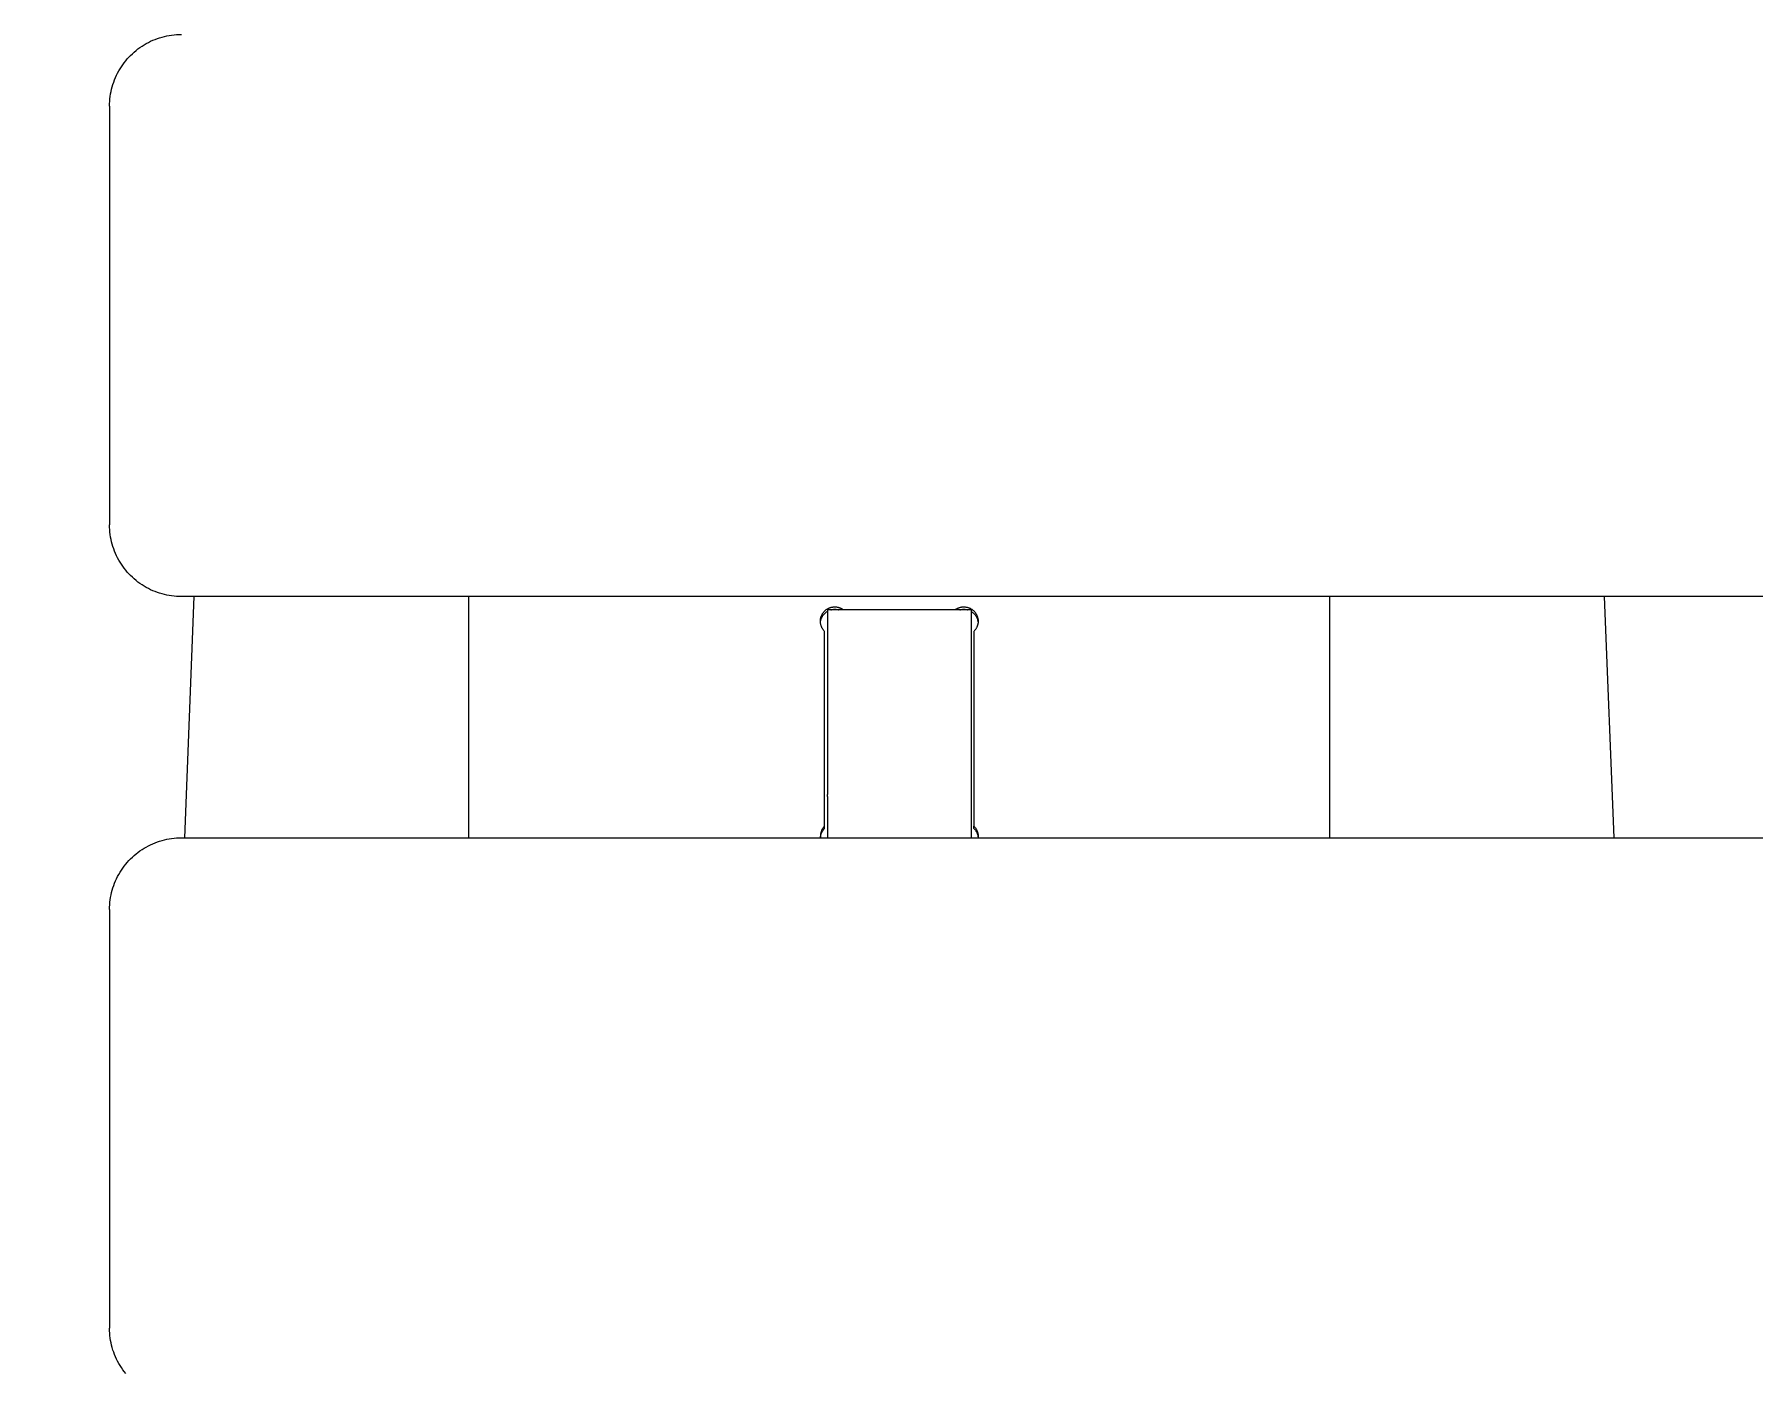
# Model space of a CAD drawing. Header units: inches. Extents: x -6 to 177, y -6 to 113.
# Drawn here: x 1.137 to 5.85, y 9.328 to 12.998 of the extents above; entities that cross this region are included whole.
import ezdxf

# ---------------------------------------------------------------- set-up
doc = ezdxf.new("R2010")
doc.units = ezdxf.units.IN
doc.layers.add('ZANO_R', color=7, linetype='Continuous', lineweight=0)
doc.layers.add('ZANO_W', color=1, linetype='Continuous', lineweight=0)
doc.styles.get("Standard").update_dxf_attribs({"font": 'arial.ttf'})
doc.dimstyles.new('amerykanie', dxfattribs={"dimtxt": 50, "dimasz": 50, "dimexe": 0.5, "dimexo": 0.5, "dimgap": 1, "dimtad": 1, "dimdec": 0, "dimzin": 0, "dimlunit": 5, "dimtxsty": 'Standard', "dimcen": 0.09, "dimclrd": 1, "dimclre": 1, "dimclrt": 1, "dimazin": 0, "dimtfac": 1, "dimtdec": 0, "dimtmove": 0, "dimatfit": 3, "dimfxl": 1, "dimtzin": 0, "dimarcsym": 1})

# ---------------------------------------------------------------- blocks, each defined once
blk = doc.blocks.new('*D367')
at = {"layer": 'ZANO_W', "color": 1, "lineweight": -2}
for p, q in [((1.0406, 28.1399), (-2.507, 28.1399)), ((-2.007, 27.1399), (-2.007, 1.4411)), ((1.0406, 0.4411), (-2.507, 0.4411))]:
    blk.add_line(p, q, dxfattribs=at)
at = {"layer": 'ZANO_W', "color": 1}
for points in [[(-1.8404, 27.1399), (-2.1737, 27.1399), (-2.007, 28.1399)], [(-2.1737, 1.4411), (-1.8404, 1.4411), (-2.007, 0.4411)]]:
    blk.add_solid(points, dxfattribs=at)
at = {"layer": 'ZANO_W', "color": 1, "insert": (-3.3473, 14.2905), "char_height": 1.625, "attachment_point": 5, "rotation": 90}
blk.add_mtext('27 11/16', dxfattribs=at)

msp = doc.modelspace()

# ---------------------------------------------------------------- linework, layer by layer
at = {"layer": 'ZANO_R'}
for p, q in [((1.42169, 12.95776), (1.42712, 12.96173)), ((1.42712, 12.96173), (1.43267, 12.96551)), ((1.43267, 12.96551), (1.43836, 12.9691)), ((1.43836, 12.9691), (1.44416, 12.97249)), ((1.44416, 12.97249), (1.45007, 12.97569)), ((1.45007, 12.97569), (1.4561, 12.97868)), ((1.4561, 12.97868), (1.46221, 12.98146)), ((1.46221, 12.98146), (1.46842, 12.98403)), ((1.46842, 12.98403), (1.47472, 12.98639)), ((1.47472, 12.98639), (1.48109, 12.98854)), ((1.48109, 12.98854), (1.48753, 12.99046)), ((1.48753, 12.99046), (1.49404, 12.99216)), ((1.49404, 12.99216), (1.50059, 12.99364)), ((1.50059, 12.99364), (1.5072, 12.9949)), ((1.5072, 12.9949), (1.51384, 12.99593)), ((1.51384, 12.99593), (1.52051, 12.99673)), ((1.52051, 12.99673), (1.52721, 12.9973)), ((1.52721, 12.9973), (1.53393, 12.99764)), ((1.53393, 12.99764), (1.54065, 12.99776)), ((1.37603, 12.90886), (1.37981, 12.91442)), ((1.37981, 12.91442), (1.38378, 12.91985)), ((1.38378, 12.91985), (1.38793, 12.92513)), ((1.38793, 12.92513), (1.39226, 12.93027)), ((1.39226, 12.93027), (1.39677, 12.93526)), ((1.39677, 12.93526), (1.40144, 12.9401)), ((1.40144, 12.9401), (1.40627, 12.94477)), ((1.40627, 12.94477), (1.41126, 12.94927)), ((1.41126, 12.94927), (1.41641, 12.9536)), ((1.41641, 12.9536), (1.42169, 12.95776)), ((1.353, 12.86045), (1.35515, 12.86682)), ((1.35515, 12.86682), (1.3575, 12.87311)), ((1.3575, 12.87311), (1.36008, 12.87932)), ((1.36008, 12.87932), (1.36286, 12.88544)), ((1.36286, 12.88544), (1.36585, 12.89146)), ((1.36585, 12.89146), (1.36904, 12.89738)), ((1.36904, 12.89738), (1.37244, 12.90318)), ((1.37244, 12.90318), (1.37603, 12.90886)), ((1.34424, 12.81433), (1.34481, 12.82102)), ((1.34481, 12.82102), (1.34561, 12.8277)), ((1.34561, 12.8277), (1.34664, 12.83434)), ((1.34664, 12.83434), (1.3479, 12.84094)), ((1.3479, 12.84094), (1.34938, 12.8475)), ((1.34938, 12.8475), (1.35108, 12.85401)), ((1.35108, 12.85401), (1.353, 12.86045)), ((1.34378, 12.80089), (1.34389, 12.80761)), ((1.34378, 12.80089), (1.34378, 11.69941)), ((1.34389, 12.80761), (1.34424, 12.81433)), ((1.34378, 11.69941), (1.34378, 11.65285)), ((1.34389, 11.64613), (1.34378, 11.65285)), ((1.34424, 11.63942), (1.34389, 11.64613)), ((1.34481, 11.63272), (1.34424, 11.63942)), ((1.34561, 11.62605), (1.34481, 11.63272)), ((1.34664, 11.6194), (1.34561, 11.62605)), ((1.3479, 11.6128), (1.34664, 11.6194)), ((1.34938, 11.60624), (1.3479, 11.6128)), ((1.35108, 11.59974), (1.34938, 11.60624)), ((1.353, 11.5933), (1.35108, 11.59974)), ((1.35515, 11.58693), (1.353, 11.5933)), ((1.3575, 11.58063), (1.35515, 11.58693)), ((1.36008, 11.57442), (1.3575, 11.58063)), ((1.36286, 11.5683), (1.36008, 11.57442)), ((1.36585, 11.56228), (1.36286, 11.5683)), ((1.36904, 11.55636), (1.36585, 11.56228)), ((1.37244, 11.55056), (1.36904, 11.55636)), ((1.37603, 11.54488), (1.37244, 11.55056)), ((1.37981, 11.53932), (1.37603, 11.54488)), ((1.38378, 11.5339), (1.37981, 11.53932)), ((1.38793, 11.52861), (1.38378, 11.5339)), ((1.39226, 11.52347), (1.38793, 11.52861)), ((1.39677, 11.51848), (1.39226, 11.52347)), ((1.40144, 11.51365), (1.39677, 11.51848)), ((1.40627, 11.50897), (1.40144, 11.51365)), ((1.41126, 11.50447), (1.40627, 11.50897)), ((1.41641, 11.50014), (1.41126, 11.50447)), ((1.42169, 11.49599), (1.41641, 11.50014)), ((1.42712, 11.49202), (1.42169, 11.49599)), ((1.43267, 11.48823), (1.42712, 11.49202)), ((1.43836, 11.48464), (1.43267, 11.48823)), ((1.44416, 11.48125), (1.43836, 11.48464)), ((1.45007, 11.47806), (1.44416, 11.48125)), ((1.4561, 11.47506), (1.45007, 11.47806)), ((1.46221, 11.47228), (1.4561, 11.47506)), ((1.46842, 11.46971), (1.46221, 11.47228)), ((1.47472, 11.46735), (1.46842, 11.46971)), ((1.48109, 11.46521), (1.47472, 11.46735)), ((1.48753, 11.46328), (1.48109, 11.46521)), ((1.49404, 11.46158), (1.48753, 11.46328)), ((1.50059, 11.4601), (1.49404, 11.46158)), ((1.5072, 11.45885), (1.50059, 11.4601)), ((1.51384, 11.45782), (1.5072, 11.45885)), ((1.52051, 11.45702), (1.51384, 11.45782)), ((1.52721, 11.45644), (1.52051, 11.45702)), ((1.53393, 11.4561), (1.52721, 11.45644)), ((1.54065, 11.45598), (1.53393, 11.4561)), ((13.11297, 11.45598), (1.54065, 11.45598)), ((1.55009, 10.79479), (1.57586, 11.45598)), ((2.32812, 11.45598), (2.32812, 10.79479)), ((4.69055, 10.79479), (4.69055, 11.45598)), ((5.44281, 11.45598), (5.46859, 10.79479)), ((3.29554, 11.40235), (3.29604, 11.40362)), ((3.29604, 11.40362), (3.29658, 11.40487)), ((3.29658, 11.40487), (3.29716, 11.4061)), ((3.29716, 11.4061), (3.29779, 11.40731)), ((3.29779, 11.40731), (3.29845, 11.4085)), ((3.29845, 11.4085), (3.29916, 11.40966)), ((3.29912, 11.40295), (3.29985, 11.40407)), ((3.29916, 11.40966), (3.29991, 11.4108)), ((3.29985, 11.40407), (3.30062, 11.40517)), ((3.29991, 11.4108), (3.30069, 11.41191)), ((3.30062, 11.40517), (3.30143, 11.40623)), ((3.30069, 11.41191), (3.30152, 11.41299)), ((3.30143, 11.40623), (3.30228, 11.40728)), ((3.30152, 11.41299), (3.30238, 11.41404)), ((3.30228, 11.40728), (3.30316, 11.40829)), ((3.30238, 11.41404), (3.30327, 11.41507)), ((3.30316, 11.40829), (3.30407, 11.40927)), ((3.30327, 11.41507), (3.3042, 11.41606)), ((3.30407, 11.40927), (3.30502, 11.41022)), ((3.3042, 11.41606), (3.30517, 11.41702)), ((3.30502, 11.41022), (3.30599, 11.41114)), ((3.30517, 11.41702), (3.30617, 11.41795)), ((3.30599, 11.41114), (3.307, 11.41202)), ((3.30617, 11.41795), (3.30719, 11.41884)), ((3.307, 11.41202), (3.30804, 11.41287)), ((3.30719, 11.41884), (3.30825, 11.41969)), ((3.30804, 11.41287), (3.30911, 11.41368)), ((3.30825, 11.41969), (3.30934, 11.42051)), ((3.30911, 11.41368), (3.3102, 11.41446)), ((3.30934, 11.42051), (3.31046, 11.42129)), ((3.3102, 11.41446), (3.31132, 11.41519)), ((3.31046, 11.42129), (3.3116, 11.42203)), ((3.31132, 11.41519), (3.31247, 11.41589)), ((3.3116, 11.42203), (3.31277, 11.42273)), ((3.31247, 11.41989), (3.31247, 11.41991)), ((3.31247, 11.41991), (3.31247, 11.41991)), ((3.31247, 11.41991), (3.31247, 11.41991)), ((3.31247, 11.41991), (3.31247, 11.41988)), ((3.70621, 11.41991), (3.31247, 11.41991)), ((3.31247, 11.41988), (3.31247, 11.41963)), ((3.31247, 11.41963), (3.31247, 11.41837)), ((3.31247, 11.41837), (3.31247, 11.41261)), ((3.31247, 11.41261), (3.31247, 11.38772)), ((3.31277, 11.42273), (3.31396, 11.42339)), ((3.31396, 11.42339), (3.31517, 11.424)), ((3.31517, 11.424), (3.3164, 11.42458)), ((3.3164, 11.42458), (3.31765, 11.42511)), ((3.31765, 11.42511), (3.31892, 11.4256)), ((3.31892, 11.4256), (3.32021, 11.42605)), ((3.32021, 11.42605), (3.32151, 11.42645)), ((3.32151, 11.42645), (3.32282, 11.4268)), ((3.32197, 11.41991), (3.32325, 11.42024)), ((3.32282, 11.4268), (3.32415, 11.42711)), ((3.32325, 11.42024), (3.32454, 11.42053)), ((3.32415, 11.42711), (3.32548, 11.42737)), ((3.32454, 11.42053), (3.32585, 11.42077)), ((3.32548, 11.42737), (3.32683, 11.42759)), ((3.32585, 11.42077), (3.32716, 11.42097)), ((3.32683, 11.42759), (3.32818, 11.42776)), ((3.32716, 11.42097), (3.32847, 11.42113)), ((3.32818, 11.42776), (3.32953, 11.42789)), ((3.32847, 11.42113), (3.32979, 11.42124)), ((3.32953, 11.42789), (3.33089, 11.42796)), ((3.32979, 11.42124), (3.33111, 11.4213)), ((3.33089, 11.42796), (3.33225, 11.42799)), ((3.33111, 11.4213), (3.33244, 11.42133)), ((3.33225, 11.42799), (3.33361, 11.42797)), ((3.33244, 11.42133), (3.33376, 11.4213)), ((3.33361, 11.42797), (3.33497, 11.42791)), ((3.33376, 11.4213), (3.33508, 11.42124)), ((3.33497, 11.42791), (3.33633, 11.4278)), ((3.33508, 11.42124), (3.3364, 11.42113)), ((3.33633, 11.4278), (3.33768, 11.42764)), ((3.3364, 11.42113), (3.33772, 11.42097)), ((3.33768, 11.42764), (3.33902, 11.42744)), ((3.33772, 11.42097), (3.33903, 11.42077)), ((3.33902, 11.42744), (3.34036, 11.42719)), ((3.33903, 11.42077), (3.34033, 11.42053)), ((3.34033, 11.42053), (3.34162, 11.42024)), ((3.34036, 11.42719), (3.34169, 11.42689)), ((3.34162, 11.42024), (3.3429, 11.41991)), ((3.34169, 11.42689), (3.34301, 11.42655)), ((3.34301, 11.42655), (3.34431, 11.42616)), ((3.34431, 11.42616), (3.3456, 11.42572)), ((3.3456, 11.42572), (3.34687, 11.42525)), ((3.34687, 11.42525), (3.34813, 11.42473)), ((3.34813, 11.42473), (3.34937, 11.42416)), ((3.34937, 11.42416), (3.35059, 11.42355)), ((3.35059, 11.42355), (3.35178, 11.42291)), ((3.35178, 11.42291), (3.35296, 11.42222)), ((3.35296, 11.42222), (3.3541, 11.42149)), ((3.3541, 11.42149), (3.35523, 11.42072)), ((3.35523, 11.42072), (3.35632, 11.41991)), ((3.66235, 11.41991), (3.66345, 11.42072)), ((3.66345, 11.42072), (3.66457, 11.42149)), ((3.66457, 11.42149), (3.66572, 11.42222)), ((3.66572, 11.42222), (3.66689, 11.42291)), ((3.66689, 11.42291), (3.66809, 11.42355)), ((3.66809, 11.42355), (3.66931, 11.42416)), ((3.66931, 11.42416), (3.67055, 11.42473)), ((3.67055, 11.42473), (3.6718, 11.42525)), ((3.6718, 11.42525), (3.67308, 11.42572)), ((3.67308, 11.42572), (3.67437, 11.42616)), ((3.67437, 11.42616), (3.67567, 11.42655)), ((3.67567, 11.42655), (3.67699, 11.42689)), ((3.67577, 11.41991), (3.67706, 11.42024)), ((3.67699, 11.42689), (3.67832, 11.42719)), ((3.67706, 11.42024), (3.67835, 11.42053)), ((3.67832, 11.42719), (3.67965, 11.42744)), ((3.67835, 11.42053), (3.67965, 11.42077)), ((3.67965, 11.42744), (3.681, 11.42764)), ((3.67965, 11.42077), (3.68096, 11.42097)), ((3.68096, 11.42097), (3.68227, 11.42113)), ((3.681, 11.42764), (3.68235, 11.4278)), ((3.68227, 11.42113), (3.68359, 11.42124)), ((3.68235, 11.4278), (3.68371, 11.42791)), ((3.68359, 11.42124), (3.68492, 11.4213)), ((3.68371, 11.42791), (3.68507, 11.42797)), ((3.68492, 11.4213), (3.68624, 11.42133)), ((3.68507, 11.42797), (3.68643, 11.42799)), ((3.68624, 11.42133), (3.68756, 11.4213)), ((3.68643, 11.42799), (3.68779, 11.42796)), ((3.68756, 11.4213), (3.68889, 11.42124)), ((3.68779, 11.42796), (3.68914, 11.42789)), ((3.68889, 11.42124), (3.69021, 11.42113)), ((3.68914, 11.42789), (3.6905, 11.42776)), ((3.69021, 11.42113), (3.69152, 11.42097)), ((3.6905, 11.42776), (3.69185, 11.42759)), ((3.69152, 11.42097), (3.69283, 11.42077)), ((3.69185, 11.42759), (3.69319, 11.42737)), ((3.69283, 11.42077), (3.69413, 11.42053)), ((3.69319, 11.42737), (3.69453, 11.42711)), ((3.69413, 11.42053), (3.69542, 11.42024)), ((3.69453, 11.42711), (3.69585, 11.4268)), ((3.69542, 11.42024), (3.69671, 11.41991)), ((3.69585, 11.4268), (3.69717, 11.42645)), ((3.69717, 11.42645), (3.69847, 11.42605)), ((3.69847, 11.42605), (3.69975, 11.4256)), ((3.69975, 11.4256), (3.70102, 11.42511)), ((3.70102, 11.42511), (3.70228, 11.42458)), ((3.70228, 11.42458), (3.70351, 11.424)), ((3.70351, 11.424), (3.70472, 11.42339)), ((3.70472, 11.42339), (3.70591, 11.42273)), ((3.70591, 11.42273), (3.70708, 11.42203)), ((3.70621, 11.41989), (3.70621, 11.41991)), ((3.70621, 11.41991), (3.70621, 11.41991)), ((3.70621, 11.41991), (3.70621, 11.41991)), ((3.70621, 11.41991), (3.70621, 11.41988)), ((3.70621, 11.41988), (3.70621, 11.41963)), ((3.70621, 11.41963), (3.70621, 11.41837)), ((3.70621, 11.41837), (3.70621, 11.41261)), ((3.70621, 11.41589), (3.70735, 11.41519)), ((3.70621, 11.41261), (3.70621, 11.38772)), ((3.70708, 11.42203), (3.70822, 11.42129)), ((3.70735, 11.41519), (3.70847, 11.41446)), ((3.70822, 11.42129), (3.70933, 11.42051)), ((3.70847, 11.41446), (3.70957, 11.41368)), ((3.70933, 11.42051), (3.71042, 11.41969)), ((3.70957, 11.41368), (3.71063, 11.41287)), ((3.71042, 11.41969), (3.71148, 11.41884)), ((3.71063, 11.41287), (3.71167, 11.41202)), ((3.71148, 11.41884), (3.71251, 11.41795)), ((3.71167, 11.41202), (3.71268, 11.41114)), ((3.71251, 11.41795), (3.71351, 11.41702)), ((3.71268, 11.41114), (3.71366, 11.41022)), ((3.71351, 11.41702), (3.71447, 11.41606)), ((3.71366, 11.41022), (3.71461, 11.40927)), ((3.71447, 11.41606), (3.7154, 11.41507)), ((3.71461, 11.40927), (3.71552, 11.40829)), ((3.7154, 11.41507), (3.7163, 11.41404)), ((3.71552, 11.40829), (3.7164, 11.40728)), ((3.7163, 11.41404), (3.71716, 11.41299)), ((3.7164, 11.40728), (3.71725, 11.40623)), ((3.71716, 11.41299), (3.71798, 11.41191)), ((3.71725, 11.40623), (3.71805, 11.40517)), ((3.71798, 11.41191), (3.71877, 11.4108)), ((3.71805, 11.40517), (3.71883, 11.40407)), ((3.71877, 11.4108), (3.71952, 11.40966)), ((3.71883, 11.40407), (3.71956, 11.40295)), ((3.71952, 11.40966), (3.72022, 11.4085)), ((3.72022, 11.4085), (3.72089, 11.40731)), ((3.72089, 11.40731), (3.72151, 11.4061)), ((3.72151, 11.4061), (3.7221, 11.40487)), ((3.7221, 11.40487), (3.72264, 11.40362)), ((3.72264, 11.40362), (3.72313, 11.40235)), ((3.29308, 11.38904), (3.29312, 11.3904)), ((3.29309, 11.38768), (3.29308, 11.38904)), ((3.29315, 11.38632), (3.29309, 11.38768)), ((3.29312, 11.3904), (3.2932, 11.39176)), ((3.29325, 11.38496), (3.29315, 11.38632)), ((3.2932, 11.39176), (3.29333, 11.39311)), ((3.2932, 11.38531), (3.29334, 11.38665)), ((3.2934, 11.38361), (3.29325, 11.38496)), ((3.29333, 11.39311), (3.29351, 11.39446)), ((3.29334, 11.38665), (3.29352, 11.38797)), ((3.2936, 11.38227), (3.2934, 11.38361)), ((3.29351, 11.39446), (3.29373, 11.3958)), ((3.29352, 11.38797), (3.29375, 11.3893)), ((3.29384, 11.38093), (3.2936, 11.38227)), ((3.29373, 11.3958), (3.29401, 11.39714)), ((3.29375, 11.3893), (3.29402, 11.39061)), ((3.29413, 11.3796), (3.29384, 11.38093)), ((3.29401, 11.39714), (3.29432, 11.39846)), ((3.29402, 11.39061), (3.29434, 11.39191)), ((3.29447, 11.37828), (3.29413, 11.3796)), ((3.29432, 11.39846), (3.29468, 11.39977)), ((3.29434, 11.39191), (3.2947, 11.3932)), ((3.29485, 11.37697), (3.29447, 11.37828)), ((3.29468, 11.39977), (3.29509, 11.40107)), ((3.2947, 11.3932), (3.2951, 11.39448)), ((3.29527, 11.37568), (3.29485, 11.37697)), ((3.29509, 11.40107), (3.29554, 11.40235)), ((3.2951, 11.39448), (3.29555, 11.39575)), ((3.29574, 11.3744), (3.29527, 11.37568)), ((3.29555, 11.39575), (3.29604, 11.397)), ((3.29626, 11.37314), (3.29574, 11.3744)), ((3.29604, 11.397), (3.29657, 11.39823)), ((3.29681, 11.3719), (3.29626, 11.37314)), ((3.29657, 11.39823), (3.29715, 11.39944)), ((3.29741, 11.37068), (3.29681, 11.3719)), ((3.29715, 11.39944), (3.29776, 11.40063)), ((3.29806, 11.36948), (3.29741, 11.37068)), ((3.29776, 11.40063), (3.29842, 11.4018)), ((3.29874, 11.3683), (3.29806, 11.36948)), ((3.29842, 11.4018), (3.29912, 11.40295)), ((3.29946, 11.36715), (3.29874, 11.3683)), ((3.30022, 11.36602), (3.29946, 11.36715)), ((3.30102, 11.36492), (3.30022, 11.36602)), ((3.30186, 11.36385), (3.30102, 11.36492)), ((3.30274, 11.36281), (3.30186, 11.36385)), ((3.30365, 11.3618), (3.30274, 11.36281)), ((3.30459, 11.36082), (3.30365, 11.3618)), ((3.30459, 10.82693), (3.30459, 11.36082)), ((3.31247, 11.38772), (3.31247, 11.30678)), ((3.70621, 11.38772), (3.70621, 11.30678)), ((3.71503, 11.3618), (3.71408, 11.36082)), ((3.71408, 11.36082), (3.71408, 10.82693)), ((3.71594, 11.36281), (3.71503, 11.3618)), ((3.71681, 11.36385), (3.71594, 11.36281)), ((3.71765, 11.36492), (3.71681, 11.36385)), ((3.71845, 11.36602), (3.71765, 11.36492)), ((3.71922, 11.36715), (3.71845, 11.36602)), ((3.71994, 11.3683), (3.71922, 11.36715)), ((3.71956, 11.40295), (3.72026, 11.4018)), ((3.72062, 11.36948), (3.71994, 11.3683)), ((3.72026, 11.4018), (3.72091, 11.40063)), ((3.72126, 11.37068), (3.72062, 11.36948)), ((3.72091, 11.40063), (3.72153, 11.39944)), ((3.72186, 11.3719), (3.72126, 11.37068)), ((3.72153, 11.39944), (3.7221, 11.39823)), ((3.72242, 11.37314), (3.72186, 11.3719)), ((3.7221, 11.39823), (3.72264, 11.397)), ((3.72293, 11.3744), (3.72242, 11.37314)), ((3.72264, 11.397), (3.72313, 11.39575)), ((3.7234, 11.37568), (3.72293, 11.3744)), ((3.72313, 11.40235), (3.72358, 11.40107)), ((3.72313, 11.39575), (3.72357, 11.39448)), ((3.72383, 11.37697), (3.7234, 11.37568)), ((3.72357, 11.39448), (3.72398, 11.3932)), ((3.72358, 11.40107), (3.72399, 11.39977)), ((3.72421, 11.37828), (3.72383, 11.37697)), ((3.72398, 11.3932), (3.72434, 11.39191)), ((3.72399, 11.39977), (3.72435, 11.39846)), ((3.72455, 11.3796), (3.72421, 11.37828)), ((3.72434, 11.39191), (3.72466, 11.39061)), ((3.72435, 11.39846), (3.72467, 11.39714)), ((3.72484, 11.38093), (3.72455, 11.3796)), ((3.72466, 11.39061), (3.72493, 11.3893)), ((3.72467, 11.39714), (3.72494, 11.3958)), ((3.72508, 11.38227), (3.72484, 11.38093)), ((3.72493, 11.3893), (3.72516, 11.38797)), ((3.72494, 11.3958), (3.72517, 11.39446)), ((3.72528, 11.38361), (3.72508, 11.38227)), ((3.72516, 11.38797), (3.72534, 11.38665)), ((3.72517, 11.39446), (3.72534, 11.39311)), ((3.72543, 11.38496), (3.72528, 11.38361)), ((3.72534, 11.39311), (3.72548, 11.39176)), ((3.72534, 11.38665), (3.72547, 11.38531)), ((3.72553, 11.38632), (3.72543, 11.38496)), ((3.72548, 11.39176), (3.72556, 11.3904)), ((3.72559, 11.38768), (3.72553, 11.38632)), ((3.72556, 11.3904), (3.7256, 11.38904)), ((3.7256, 11.38904), (3.72559, 11.38768)), ((3.31247, 11.30678), (3.31247, 10.91339)), ((3.70621, 11.30678), (3.70621, 10.91339)), ((3.31247, 10.9084), (3.31247, 10.91339)), ((3.31247, 10.9084), (3.31247, 10.79479)), ((3.70621, 10.91339), (3.70621, 10.9084)), ((3.70621, 10.9084), (3.70621, 10.79479)), ((1.50059, 10.79067), (1.5072, 10.79193)), ((1.5072, 10.79193), (1.51384, 10.79296)), ((1.51384, 10.79296), (1.52051, 10.79376)), ((1.52051, 10.79376), (1.52721, 10.79433)), ((1.52721, 10.79433), (1.53393, 10.79468)), ((1.53393, 10.79468), (1.54065, 10.79479)), ((1.54065, 10.79479), (13.11297, 10.79479)), ((3.29308, 10.8002), (3.29306, 10.79885)), ((3.29306, 10.79885), (3.2931, 10.79749)), ((3.29314, 10.80156), (3.29308, 10.8002)), ((3.2931, 10.79749), (3.29317, 10.79614)), ((3.29325, 10.80291), (3.29314, 10.80156)), ((3.29317, 10.79614), (3.2933, 10.79479)), ((3.2932, 10.79579), (3.29334, 10.7971)), ((3.2934, 10.80425), (3.29325, 10.80291)), ((3.29334, 10.7971), (3.29351, 10.7984)), ((3.2936, 10.8056), (3.2934, 10.80425)), ((3.29351, 10.7984), (3.29373, 10.79969)), ((3.29385, 10.80693), (3.2936, 10.8056)), ((3.29373, 10.79969), (3.294, 10.80098)), ((3.29414, 10.80825), (3.29385, 10.80693)), ((3.294, 10.80098), (3.2943, 10.80226)), ((3.29448, 10.80956), (3.29414, 10.80825)), ((3.2943, 10.80226), (3.29465, 10.80352)), ((3.29486, 10.81086), (3.29448, 10.80956)), ((3.29465, 10.80352), (3.29504, 10.80477)), ((3.29529, 10.81215), (3.29486, 10.81086)), ((3.29504, 10.80477), (3.29547, 10.80601)), ((3.29576, 10.81342), (3.29529, 10.81215)), ((3.29547, 10.80601), (3.29594, 10.80724)), ((3.29627, 10.81467), (3.29576, 10.81342)), ((3.29594, 10.80724), (3.29646, 10.80845)), ((3.29683, 10.81591), (3.29627, 10.81467)), ((3.29646, 10.80845), (3.29701, 10.80964)), ((3.29743, 10.81712), (3.29683, 10.81591)), ((3.29701, 10.80964), (3.2976, 10.81081)), ((3.29807, 10.81832), (3.29743, 10.81712)), ((3.2976, 10.81081), (3.29824, 10.81196)), ((3.29875, 10.81949), (3.29807, 10.81832)), ((3.29824, 10.81196), (3.29891, 10.81309)), ((3.29947, 10.82063), (3.29875, 10.81949)), ((3.29891, 10.81309), (3.29961, 10.8142)), ((3.30024, 10.82176), (3.29947, 10.82063)), ((3.29961, 10.8142), (3.30036, 10.81528)), ((3.30104, 10.82285), (3.30024, 10.82176)), ((3.30036, 10.81528), (3.30114, 10.81633)), ((3.30187, 10.82392), (3.30104, 10.82285)), ((3.30114, 10.81633), (3.30195, 10.81736)), ((3.30274, 10.82495), (3.30187, 10.82392)), ((3.30195, 10.81736), (3.3028, 10.81837)), ((3.30365, 10.82596), (3.30274, 10.82495)), ((3.3028, 10.81837), (3.30368, 10.81934)), ((3.30459, 10.82693), (3.30365, 10.82596)), ((3.30368, 10.81934), (3.30459, 10.82028)), ((3.30459, 10.82028), (3.30459, 10.82693)), ((3.71408, 10.82028), (3.71408, 10.82693)), ((3.71408, 10.82693), (3.71502, 10.82596)), ((3.71408, 10.82028), (3.715, 10.81934)), ((3.715, 10.81934), (3.71588, 10.81837)), ((3.71502, 10.82596), (3.71593, 10.82495)), ((3.71588, 10.81837), (3.71672, 10.81736)), ((3.71593, 10.82495), (3.71681, 10.82392)), ((3.71672, 10.81736), (3.71754, 10.81633)), ((3.71681, 10.82392), (3.71764, 10.82285)), ((3.71754, 10.81633), (3.71832, 10.81528)), ((3.71764, 10.82285), (3.71844, 10.82176)), ((3.71832, 10.81528), (3.71906, 10.8142)), ((3.71844, 10.82176), (3.7192, 10.82063)), ((3.71906, 10.8142), (3.71977, 10.81309)), ((3.7192, 10.82063), (3.71992, 10.81949)), ((3.71977, 10.81309), (3.72044, 10.81196)), ((3.71992, 10.81949), (3.72061, 10.81832)), ((3.72044, 10.81196), (3.72107, 10.81081)), ((3.72061, 10.81832), (3.72125, 10.81712)), ((3.72107, 10.81081), (3.72166, 10.80964)), ((3.72125, 10.81712), (3.72185, 10.81591)), ((3.72166, 10.80964), (3.72222, 10.80845)), ((3.72185, 10.81591), (3.7224, 10.81467)), ((3.72222, 10.80845), (3.72273, 10.80724)), ((3.7224, 10.81467), (3.72292, 10.81342)), ((3.72273, 10.80724), (3.72321, 10.80601)), ((3.72292, 10.81342), (3.72339, 10.81215)), ((3.72321, 10.80601), (3.72364, 10.80477)), ((3.72339, 10.81215), (3.72382, 10.81086)), ((3.72364, 10.80477), (3.72403, 10.80352)), ((3.72382, 10.81086), (3.7242, 10.80956)), ((3.72403, 10.80352), (3.72438, 10.80226)), ((3.7242, 10.80956), (3.72454, 10.80825)), ((3.72438, 10.80226), (3.72468, 10.80098)), ((3.72454, 10.80825), (3.72483, 10.80693)), ((3.72468, 10.80098), (3.72494, 10.79969)), ((3.72483, 10.80693), (3.72508, 10.8056)), ((3.72494, 10.79969), (3.72516, 10.7984)), ((3.72508, 10.8056), (3.72528, 10.80425)), ((3.72516, 10.7984), (3.72534, 10.7971)), ((3.72528, 10.80425), (3.72543, 10.80291)), ((3.72534, 10.7971), (3.72547, 10.79579)), ((3.7255, 10.79614), (3.72538, 10.79479)), ((3.72543, 10.80291), (3.72554, 10.80156)), ((3.72558, 10.79749), (3.7255, 10.79614)), ((3.72554, 10.80156), (3.7256, 10.8002)), ((3.72561, 10.79885), (3.72558, 10.79749)), ((3.7256, 10.8002), (3.72561, 10.79885)), ((1.40627, 10.7418), (1.41126, 10.74631)), ((1.41126, 10.74631), (1.41641, 10.75064)), ((1.41641, 10.75064), (1.42169, 10.75479)), ((1.42169, 10.75479), (1.42712, 10.75876)), ((1.42712, 10.75876), (1.43267, 10.76254)), ((1.43267, 10.76254), (1.43836, 10.76613)), ((1.43836, 10.76613), (1.44416, 10.76953)), ((1.44416, 10.76953), (1.45007, 10.77272)), ((1.45007, 10.77272), (1.4561, 10.77571)), ((1.4561, 10.77571), (1.46221, 10.77849)), ((1.46221, 10.77849), (1.46842, 10.78107)), ((1.46842, 10.78107), (1.47472, 10.78343)), ((1.47472, 10.78343), (1.48109, 10.78557)), ((1.48109, 10.78557), (1.48753, 10.78749)), ((1.48753, 10.78749), (1.49404, 10.78919)), ((1.49404, 10.78919), (1.50059, 10.79067)), ((1.36904, 10.69441), (1.37244, 10.70021)), ((1.37244, 10.70021), (1.37603, 10.7059)), ((1.37603, 10.7059), (1.37981, 10.71145)), ((1.37981, 10.71145), (1.38378, 10.71688)), ((1.38378, 10.71688), (1.38793, 10.72216)), ((1.38793, 10.72216), (1.39226, 10.72731)), ((1.39226, 10.72731), (1.39677, 10.7323)), ((1.39677, 10.7323), (1.40144, 10.73713)), ((1.40144, 10.73713), (1.40627, 10.7418)), ((1.34938, 10.64453), (1.35108, 10.65104)), ((1.35108, 10.65104), (1.353, 10.65748)), ((1.353, 10.65748), (1.35515, 10.66385)), ((1.35515, 10.66385), (1.3575, 10.67015)), ((1.3575, 10.67015), (1.36008, 10.67636)), ((1.36008, 10.67636), (1.36286, 10.68248)), ((1.36286, 10.68248), (1.36585, 10.6885)), ((1.36585, 10.6885), (1.36904, 10.69441)), ((1.34378, 10.59792), (1.34389, 10.60464)), ((1.34389, 10.60464), (1.34424, 10.61136)), ((1.34424, 10.61136), (1.34481, 10.61806)), ((1.34481, 10.61806), (1.34561, 10.62473)), ((1.34561, 10.62473), (1.34664, 10.63137)), ((1.34664, 10.63137), (1.3479, 10.63798)), ((1.3479, 10.63798), (1.34938, 10.64453)), ((1.34378, 10.59792), (1.34378, 9.49644)), ((1.34378, 9.49644), (1.34378, 9.44989)), ((1.34389, 9.44316), (1.34378, 9.44989)), ((1.34424, 9.43645), (1.34389, 9.44316)), ((1.34481, 9.42975), (1.34424, 9.43645)), ((1.34561, 9.42308), (1.34481, 9.42975)), ((1.34664, 9.41644), (1.34561, 9.42308)), ((1.3479, 9.40983), (1.34664, 9.41644)), ((1.34938, 9.40327), (1.3479, 9.40983)), ((1.35108, 9.39677), (1.34938, 9.40327)), ((1.353, 9.39033), (1.35108, 9.39677)), ((1.35515, 9.38396), (1.353, 9.39033)), ((1.3575, 9.37766), (1.35515, 9.38396)), ((1.36008, 9.37145), (1.3575, 9.37766)), ((1.36286, 9.36533), (1.36008, 9.37145)), ((1.36585, 9.35931), (1.36286, 9.36533)), ((1.36904, 9.3534), (1.36585, 9.35931)), ((1.37244, 9.3476), (1.36904, 9.3534)), ((1.37603, 9.34191), (1.37244, 9.3476)), ((1.37981, 9.33635), (1.37603, 9.34191)), ((1.38378, 9.33093), (1.37981, 9.33635)), ((1.38793, 9.32564), (1.38378, 9.33093))]:
    msp.add_line(p, q, dxfattribs=at)

# ---------------------------------------------------------------- dimensions: what is measured, and where the dimension line sits
at = {"layer": 'ZANO_W'}
dim = msp.add_linear_dim(base=(-2.00704, 0.44115), p1=(1.54065, 28.13986), p2=(1.54065, 0.44115), angle=90, dimstyle='amerykanie', override={"dimtxt": 1.625, "dimasz": 1, "dimgap": 0.5, "dimdec": 4, "dimaunit": 1, "dimadec": 1, "dimtdec": 4, "dimtmove": 1, "dimfrac": 2}, dxfattribs=at)
dim.commit()
dim.dimension.update_dxf_attribs({"geometry": '*D367', "text_midpoint": (-3.34725, 14.2905)})

doc.saveas('drawing.dxf')
